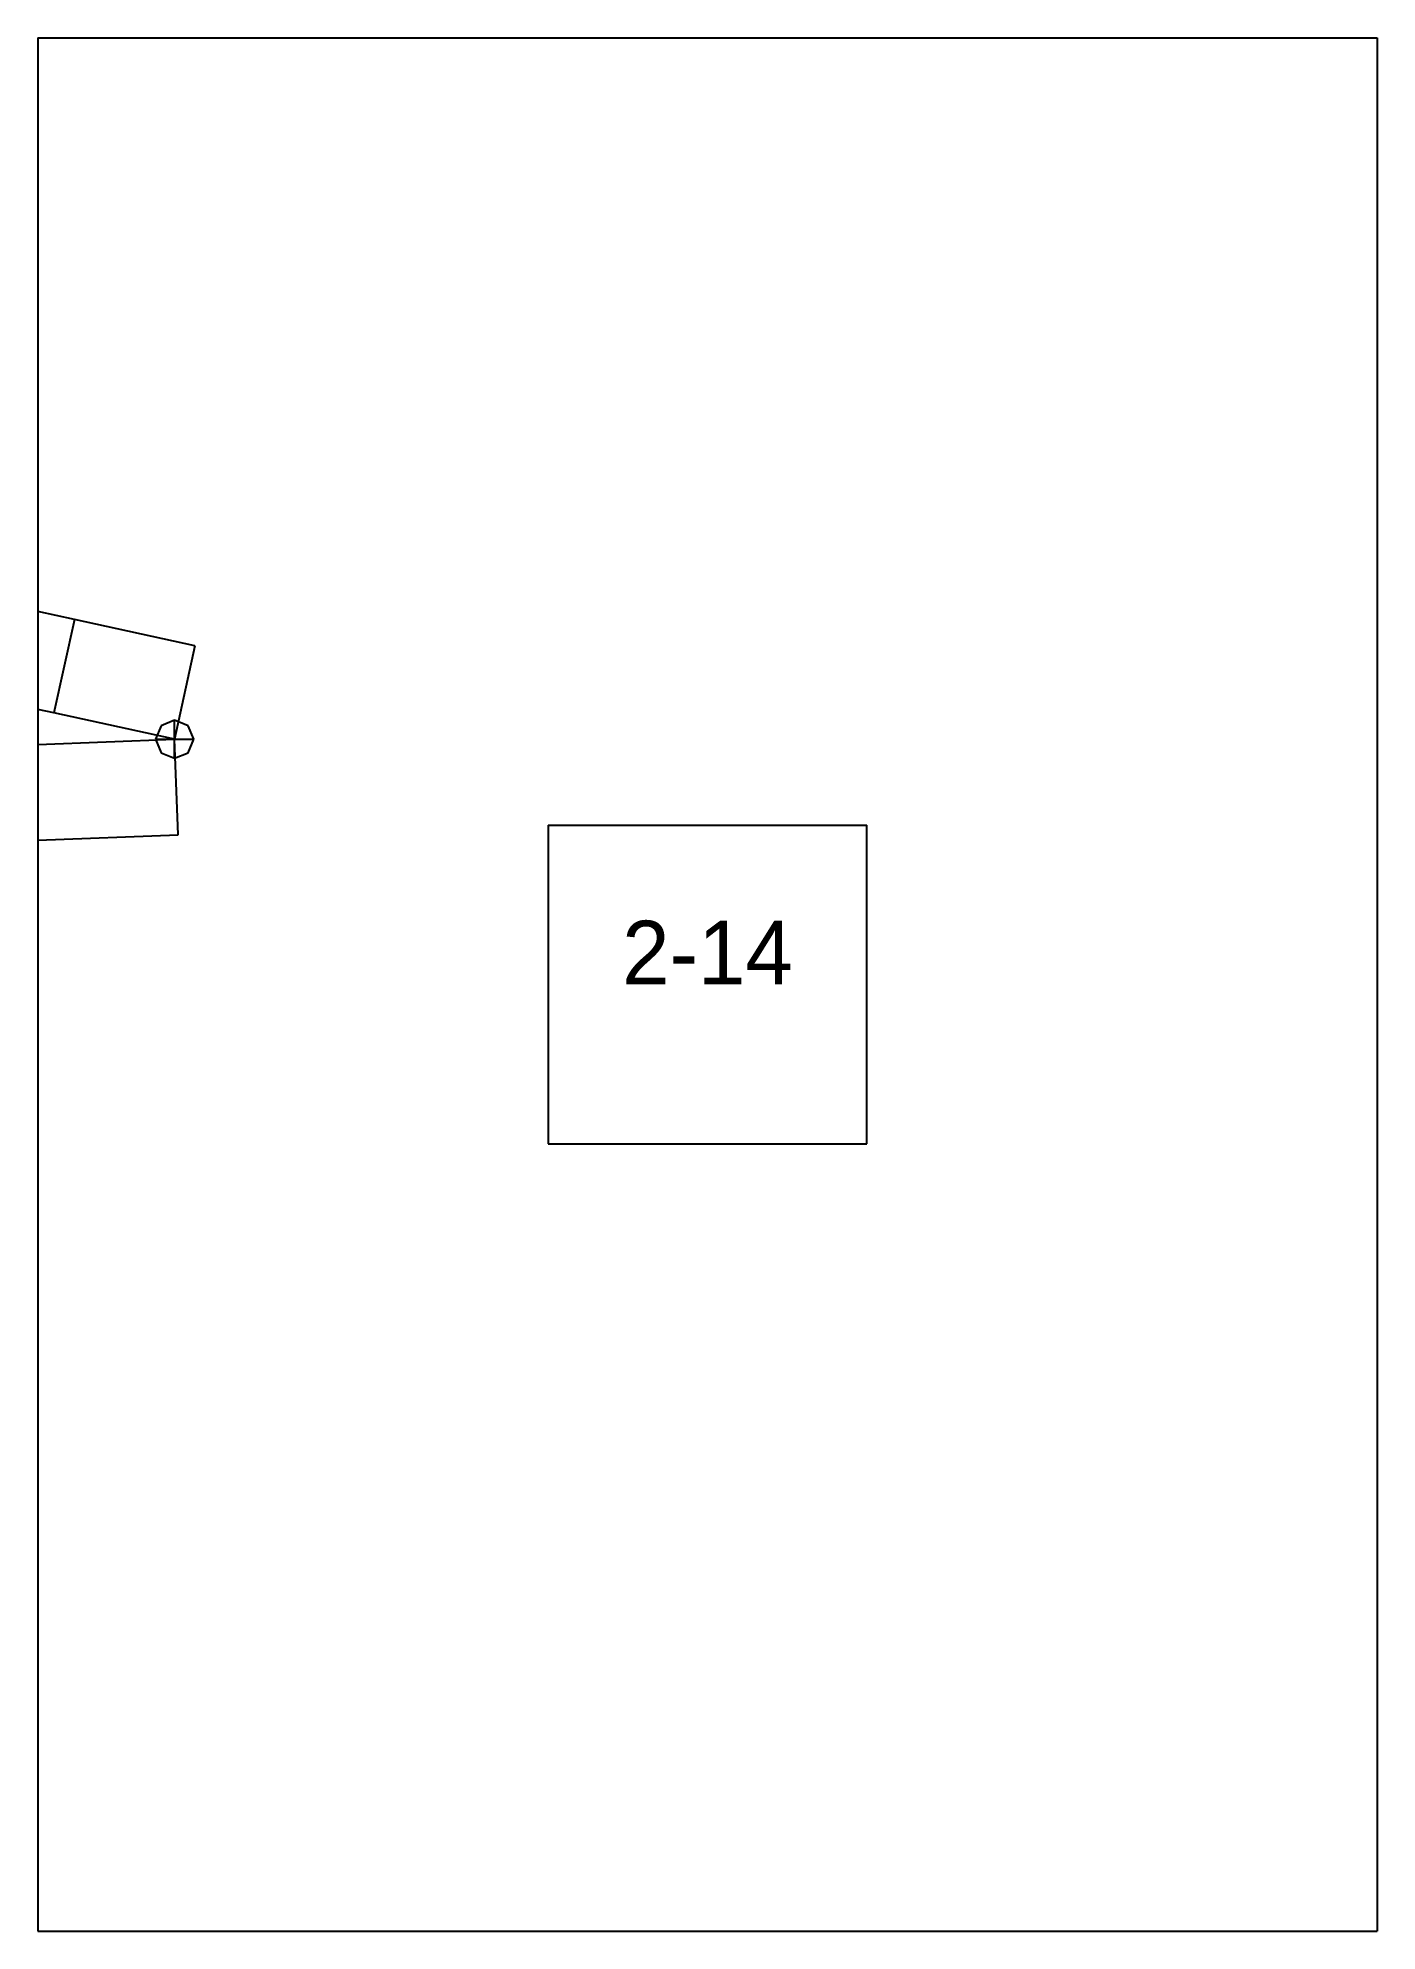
# Paper-space layout 'Plan 2-14' of a CAD drawing. Header units: metres, sheet in millimetres. Extents: x 0 to 210, y 0 to 297.
# The model-space entities are those that its viewports show. They can reach past a viewport. Long polylines and large blocks are cut down to what shows.
import ezdxf
from ezdxf.enums import TextEntityAlignment as Align

# ---------------------------------------------------------------- set-up
doc = ezdxf.new("R2010")
doc.units = ezdxf.units.M
for name, color, linetype in [('default', 7, 'Continuous'), ('TEXTLAYER', 7, 'Continuous'), ('VIEWPORTS', 7, 'Continuous')]:
    doc.layers.add(name, color=color, linetype=linetype)

msp = doc.modelspace()

# ---------------------------------------------------------------- linework, layer by layer
at = {"color": 9}
for p, q in [((2730, 0), (2730, -297)), ((2730, 0), (2730, -297)), ((2940, 0), (2940, -297)), ((2520, -297), (2730, -297)), ((2520, -297), (2730, -297)), ((2730, -297), (2940, -297)), ((2730, -297), (2730, -594)), ((2730, -297), (2940, -297)), ((2730, -297), (2730, -594)), ((2940, -297), (2940, -594)), ((2810, -420.5), (2860, -420.5)), ((2810, -420.5), (2810, -470.5)), ((2860, -470.5), (2860, -420.5)), ((2810, -470.5), (2860, -470.5)), ((2520, -594), (2730, -594)), ((2520, -594), (2730, -594)), ((2730, -594), (2940, -594)), ((2730, -594), (2730, -891)), ((2730, -594), (2940, -594)), ((2730, -594), (2730, -891)), ((2940, -594), (2940, -891))]:
    msp.add_line(p, q, dxfattribs=at)
at = {"layer": 'default', "color": 7, "linetype": 'Continuous'}
for p, q in [((2735.72, -388.24), (2701.79, -380.83)), ((2735.72, -388.24), (2732.52, -402.89)), ((2754.62, -392.36), (2735.72, -388.24)), ((2754.62, -392.36), (2751.43, -407.02)), ((2732.52, -402.89), (2698.61, -395.49)), ((2751.43, -407.02), (2732.52, -402.89)), ((2749.31, -404.9), (2748.43, -407.02)), ((2751.43, -404.02), (2749.31, -404.9)), ((2753.55, -404.9), (2751.43, -404.02)), ((2751.43, -410.02), (2751.43, -404.02)), ((2754.43, -407.02), (2753.55, -404.9)), ((2668.07, -410.21), (2751.43, -407.02)), ((2748.43, -407.02), (2749.31, -409.14)), ((2748.43, -407.02), (2754.43, -407.02)), ((2749.31, -409.14), (2751.43, -410.02)), ((2752, -422.01), (2751.43, -407.02)), ((2751.43, -410.02), (2753.55, -409.14)), ((2753.55, -409.14), (2754.43, -407.02)), ((2669, -425.19), (2752, -422.01))]:
    msp.add_line(p, q, dxfattribs=at)

# ---------------------------------------------------------------- texts
at = {"layer": 'TEXTLAYER', "color": 1}
msp.add_text('2-14', height=10, dxfattribs=at).set_placement((2835, -445.5), align=Align.CENTER)

psp = doc.layouts.new('Plan 2-14')

# ---------------------------------------------------------------- viewports
at = {"layer": 'VIEWPORTS'}
psp.add_viewport(center=(105, 148.5), size=(210, 297), view_center_point=(2835, -445.5), view_height=297, dxfattribs=at)

doc.saveas('drawing.dxf')
